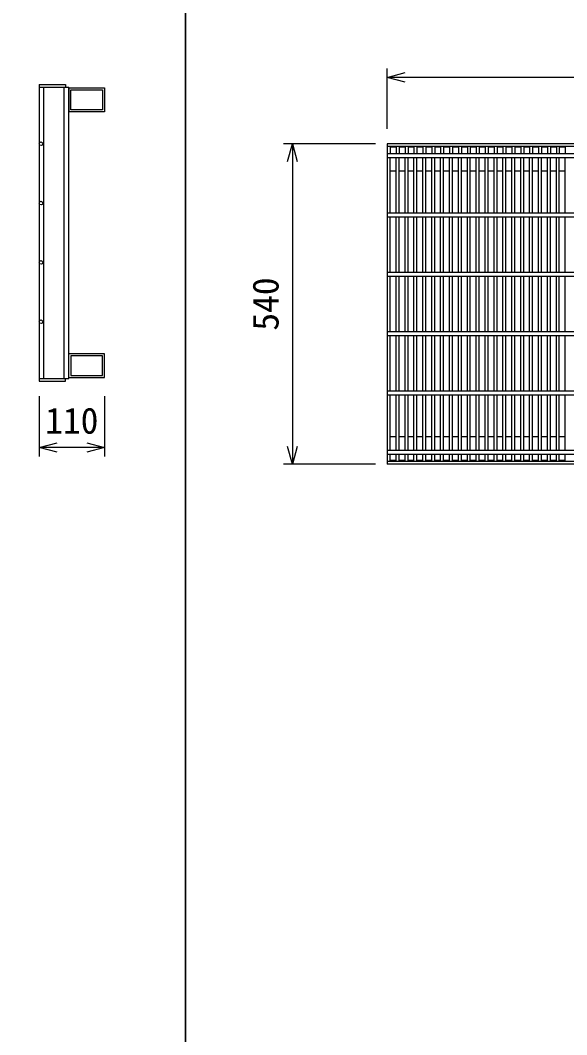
# Model space of a CAD drawing. Units: millimetres, scale not verified. Extents: x -33600 to 33600, y -11880 to 11880.
# Drawn here: x -22229 to -21308, y -8160 to -6451 of the extents above; entities that cross this region are included whole.
import ezdxf
from ezdxf.enums import TextEntityAlignment as Align

# ---------------------------------------------------------------- set-up
doc = ezdxf.new("R2010")
doc.units = ezdxf.units.MM
doc.header["$LTSCALE"] = 40
for name, color, linetype, lineweight in [('0-0_DIM', 7, 'Continuous', 25), ('0-2_HATCH', 6, 'Continuous', 25), ('0-6_TXT', 7, 'Continuous', 25)]:
    doc.layers.add(name, color=color, linetype=linetype, lineweight=lineweight)
doc.styles.add('ＭＳ ゴシック', font='')
doc.styles.get('ＭＳ ゴシック').set_extended_font_data('MS Gothic')

msp = doc.modelspace()

# ---------------------------------------------------------------- linework, layer by layer
at = {"layer": '0-0_DIM'}
for p, q in [((-21610.84, -6633.78), (-21610.84, -6532.19)), ((-20615.84, -6547.19), (-21610.84, -6547.19)), ((-21630.84, -6659), (-21785.84, -6659)), ((-21770.84, -6659), (-21770.84, -7199)), ((-22197.5, -7084.22), (-22197.5, -7185.81)), ((-22087.5, -7084.22), (-22087.5, -7185.81)), ((-22087.5, -7170.81), (-22197.5, -7170.81)), ((-21630.84, -7199), (-21785.84, -7199))]:
    msp.add_line(p, q, dxfattribs=at)
for points in [[(-21580.84, -6555.23), (-21610.84, -6547.19), (-21580.84, -6539.15)], [(-21778.88, -6689), (-21770.84, -6659), (-21762.8, -6689)], [(-22167.5, -7178.85), (-22197.5, -7170.81), (-22167.5, -7162.77)], [(-22117.5, -7162.77), (-22087.5, -7170.81), (-22117.5, -7178.85)], [(-21762.8, -7169), (-21770.84, -7199), (-21778.88, -7169)]]:
    msp.add_lwpolyline(points, dxfattribs=at)
at = {"layer": '0-2_HATCH'}
for p, q in [((-22197.5, -6559), (-22197.5, -7059)), ((-22197.5, -6563.5), (-22147.5, -6563.5)), ((-22189.5, -7054.5), (-22189.5, -6563.5)), ((-22155.5, -7054.5), (-22155.5, -6563.5)), ((-22147.5, -7054.5), (-22147.5, -6563.5)), ((-22147.5, -6565), (-22147.5, -6605)), ((-21610.84, -6659), (-21610.84, -7199)), ((-20615.84, -6659), (-21610.84, -6659)), ((-20615.84, -6663.5), (-21610.84, -6663.5)), ((-21605.84, -6663.5), (-21605.84, -6676)), ((-21595.84, -6665), (-21605.84, -6665)), ((-21595.84, -6663.5), (-21595.84, -6676)), ((-21590.84, -6663.5), (-21590.84, -6676)), ((-21580.84, -6665), (-21590.84, -6665)), ((-21580.84, -6663.5), (-21580.84, -6676)), ((-21575.84, -6663.5), (-21575.84, -6676)), ((-21565.84, -6665), (-21575.84, -6665)), ((-21565.84, -6663.5), (-21565.84, -6676)), ((-21560.84, -6663.5), (-21560.84, -6676)), ((-21550.84, -6665), (-21560.84, -6665)), ((-21550.84, -6663.5), (-21550.84, -6676)), ((-21545.84, -6663.5), (-21545.84, -6676)), ((-21535.84, -6665), (-21545.84, -6665)), ((-21535.84, -6663.5), (-21535.84, -6676)), ((-21530.84, -6663.5), (-21530.84, -6676)), ((-21520.84, -6665), (-21530.84, -6665)), ((-21520.84, -6663.5), (-21520.84, -6676)), ((-21515.84, -6663.5), (-21515.84, -6676)), ((-21505.84, -6665), (-21515.84, -6665)), ((-21505.84, -6663.5), (-21505.84, -6676)), ((-21500.84, -6663.5), (-21500.84, -6676)), ((-21490.84, -6665), (-21500.84, -6665)), ((-21490.84, -6663.5), (-21490.84, -6676)), ((-21485.84, -6663.5), (-21485.84, -6676)), ((-21475.84, -6665), (-21485.84, -6665)), ((-21475.84, -6663.5), (-21475.84, -6676)), ((-21470.84, -6663.5), (-21470.84, -6676)), ((-21460.84, -6665), (-21470.84, -6665)), ((-21460.84, -6663.5), (-21460.84, -6676)), ((-21455.84, -6663.5), (-21455.84, -6676)), ((-21445.84, -6665), (-21455.84, -6665)), ((-21445.84, -6663.5), (-21445.84, -6676)), ((-21440.84, -6663.5), (-21440.84, -6676)), ((-21430.84, -6665), (-21440.84, -6665)), ((-21430.84, -6663.5), (-21430.84, -6676)), ((-21425.84, -6663.5), (-21425.84, -6676)), ((-21415.84, -6665), (-21425.84, -6665)), ((-21415.84, -6663.5), (-21415.84, -6676)), ((-21410.84, -6663.5), (-21410.84, -6676)), ((-21400.84, -6665), (-21410.84, -6665)), ((-21400.84, -6663.5), (-21400.84, -6676)), ((-21395.84, -6663.5), (-21395.84, -6676)), ((-21385.84, -6665), (-21395.84, -6665)), ((-21385.84, -6663.5), (-21385.84, -6676)), ((-21380.84, -6663.5), (-21380.84, -6676)), ((-21370.84, -6665), (-21380.84, -6665)), ((-21370.84, -6663.5), (-21370.84, -6676)), ((-21365.84, -6663.5), (-21365.84, -6676)), ((-21355.84, -6665), (-21365.84, -6665)), ((-21355.84, -6663.5), (-21355.84, -6676)), ((-21350.84, -6663.5), (-21350.84, -6676)), ((-21340.84, -6665), (-21350.84, -6665)), ((-21340.84, -6663.5), (-21340.84, -6676)), ((-21335.84, -6663.5), (-21335.84, -6676)), ((-21325.84, -6665), (-21335.84, -6665)), ((-21325.84, -6663.5), (-21325.84, -6676)), ((-21320.84, -6663.5), (-21320.84, -6676)), ((-21310.84, -6665), (-21320.84, -6665)), ((-21310.84, -6663.5), (-21310.84, -6676)), ((-20615.84, -6676), (-21610.84, -6676)), ((-21610.84, -6682), (-20615.84, -6682)), ((-21605.84, -6776), (-21605.84, -6682)), ((-21595.84, -6776), (-21595.84, -6682)), ((-21590.84, -6776), (-21590.84, -6682)), ((-21580.84, -6776), (-21580.84, -6682)), ((-21575.84, -6776), (-21575.84, -6682)), ((-21565.84, -6776), (-21565.84, -6682)), ((-21560.84, -6776), (-21560.84, -6682)), ((-21550.84, -6776), (-21550.84, -6682)), ((-21545.84, -6776), (-21545.84, -6682)), ((-21535.84, -6776), (-21535.84, -6682)), ((-21530.84, -6776), (-21530.84, -6682)), ((-21520.84, -6776), (-21520.84, -6682)), ((-21515.84, -6776), (-21515.84, -6682)), ((-21505.84, -6776), (-21505.84, -6682)), ((-21500.84, -6776), (-21500.84, -6682)), ((-21490.84, -6776), (-21490.84, -6682)), ((-21485.84, -6776), (-21485.84, -6682)), ((-21475.84, -6776), (-21475.84, -6682)), ((-21470.84, -6776), (-21470.84, -6682)), ((-21460.84, -6776), (-21460.84, -6682)), ((-21455.84, -6776), (-21455.84, -6682)), ((-21445.84, -6776), (-21445.84, -6682)), ((-21440.84, -6776), (-21440.84, -6682)), ((-21430.84, -6776), (-21430.84, -6682)), ((-21425.84, -6776), (-21425.84, -6682)), ((-21415.84, -6776), (-21415.84, -6682)), ((-21410.84, -6776), (-21410.84, -6682)), ((-21400.84, -6776), (-21400.84, -6682)), ((-21395.84, -6776), (-21395.84, -6682)), ((-21385.84, -6776), (-21385.84, -6682)), ((-21380.84, -6776), (-21380.84, -6682)), ((-21370.84, -6776), (-21370.84, -6682)), ((-21365.84, -6776), (-21365.84, -6682)), ((-21355.84, -6776), (-21355.84, -6682)), ((-21350.84, -6776), (-21350.84, -6682)), ((-21340.84, -6776), (-21340.84, -6682)), ((-21335.84, -6776), (-21335.84, -6682)), ((-21325.84, -6776), (-21325.84, -6682)), ((-21320.84, -6776), (-21320.84, -6682)), ((-21310.84, -6776), (-21310.84, -6682)), ((-21595.84, -6705), (-21605.84, -6705)), ((-21580.84, -6705), (-21590.84, -6705)), ((-21565.84, -6705), (-21575.84, -6705)), ((-21550.84, -6705), (-21560.84, -6705)), ((-21535.84, -6705), (-21545.84, -6705)), ((-21520.84, -6705), (-21530.84, -6705)), ((-21505.84, -6705), (-21515.84, -6705)), ((-21490.84, -6705), (-21500.84, -6705)), ((-21475.84, -6705), (-21485.84, -6705)), ((-21460.84, -6705), (-21470.84, -6705)), ((-21445.84, -6705), (-21455.84, -6705)), ((-21430.84, -6705), (-21440.84, -6705)), ((-21415.84, -6705), (-21425.84, -6705)), ((-21400.84, -6705), (-21410.84, -6705)), ((-21385.84, -6705), (-21395.84, -6705)), ((-21370.84, -6705), (-21380.84, -6705)), ((-21355.84, -6705), (-21365.84, -6705)), ((-21340.84, -6705), (-21350.84, -6705)), ((-21325.84, -6705), (-21335.84, -6705)), ((-21310.84, -6705), (-21320.84, -6705)), ((-20615.84, -6776), (-21610.84, -6776)), ((-21610.84, -6782), (-20615.84, -6782)), ((-21605.84, -6876), (-21605.84, -6782)), ((-21595.84, -6876), (-21595.84, -6782)), ((-21590.84, -6876), (-21590.84, -6782)), ((-21580.84, -6876), (-21580.84, -6782)), ((-21575.84, -6876), (-21575.84, -6782)), ((-21565.84, -6876), (-21565.84, -6782)), ((-21560.84, -6876), (-21560.84, -6782)), ((-21550.84, -6876), (-21550.84, -6782)), ((-21545.84, -6876), (-21545.84, -6782)), ((-21535.84, -6876), (-21535.84, -6782)), ((-21530.84, -6876), (-21530.84, -6782)), ((-21520.84, -6876), (-21520.84, -6782)), ((-21515.84, -6876), (-21515.84, -6782)), ((-21505.84, -6876), (-21505.84, -6782)), ((-21500.84, -6876), (-21500.84, -6782)), ((-21490.84, -6876), (-21490.84, -6782)), ((-21485.84, -6876), (-21485.84, -6782)), ((-21475.84, -6876), (-21475.84, -6782)), ((-21470.84, -6876), (-21470.84, -6782)), ((-21460.84, -6876), (-21460.84, -6782)), ((-21455.84, -6876), (-21455.84, -6782)), ((-21445.84, -6876), (-21445.84, -6782)), ((-21440.84, -6876), (-21440.84, -6782)), ((-21430.84, -6876), (-21430.84, -6782)), ((-21425.84, -6876), (-21425.84, -6782)), ((-21415.84, -6876), (-21415.84, -6782)), ((-21410.84, -6876), (-21410.84, -6782)), ((-21400.84, -6876), (-21400.84, -6782)), ((-21395.84, -6876), (-21395.84, -6782)), ((-21385.84, -6876), (-21385.84, -6782)), ((-21380.84, -6876), (-21380.84, -6782)), ((-21370.84, -6876), (-21370.84, -6782)), ((-21365.84, -6876), (-21365.84, -6782)), ((-21355.84, -6876), (-21355.84, -6782)), ((-21350.84, -6876), (-21350.84, -6782)), ((-21340.84, -6876), (-21340.84, -6782)), ((-21335.84, -6876), (-21335.84, -6782)), ((-21325.84, -6876), (-21325.84, -6782)), ((-21320.84, -6876), (-21320.84, -6782)), ((-21310.84, -6876), (-21310.84, -6782)), ((-20615.84, -6876), (-21610.84, -6876)), ((-21610.84, -6882), (-20615.84, -6882)), ((-21605.84, -6976), (-21605.84, -6882)), ((-21595.84, -6976), (-21595.84, -6882)), ((-21590.84, -6976), (-21590.84, -6882)), ((-21580.84, -6976), (-21580.84, -6882)), ((-21575.84, -6976), (-21575.84, -6882)), ((-21565.84, -6976), (-21565.84, -6882)), ((-21560.84, -6976), (-21560.84, -6882)), ((-21550.84, -6976), (-21550.84, -6882)), ((-21545.84, -6976), (-21545.84, -6882)), ((-21535.84, -6976), (-21535.84, -6882)), ((-21530.84, -6976), (-21530.84, -6882)), ((-21520.84, -6976), (-21520.84, -6882)), ((-21515.84, -6976), (-21515.84, -6882)), ((-21505.84, -6976), (-21505.84, -6882)), ((-21500.84, -6976), (-21500.84, -6882)), ((-21490.84, -6976), (-21490.84, -6882)), ((-21485.84, -6976), (-21485.84, -6882)), ((-21475.84, -6976), (-21475.84, -6882)), ((-21470.84, -6976), (-21470.84, -6882)), ((-21460.84, -6976), (-21460.84, -6882)), ((-21455.84, -6976), (-21455.84, -6882)), ((-21445.84, -6976), (-21445.84, -6882)), ((-21440.84, -6976), (-21440.84, -6882)), ((-21430.84, -6976), (-21430.84, -6882)), ((-21425.84, -6976), (-21425.84, -6882)), ((-21415.84, -6976), (-21415.84, -6882)), ((-21410.84, -6976), (-21410.84, -6882)), ((-21400.84, -6976), (-21400.84, -6882)), ((-21395.84, -6976), (-21395.84, -6882)), ((-21385.84, -6976), (-21385.84, -6882)), ((-21380.84, -6976), (-21380.84, -6882)), ((-21370.84, -6976), (-21370.84, -6882)), ((-21365.84, -6976), (-21365.84, -6882)), ((-21355.84, -6976), (-21355.84, -6882)), ((-21350.84, -6976), (-21350.84, -6882)), ((-21340.84, -6976), (-21340.84, -6882)), ((-21335.84, -6976), (-21335.84, -6882)), ((-21325.84, -6976), (-21325.84, -6882)), ((-21320.84, -6976), (-21320.84, -6882)), ((-21310.84, -6976), (-21310.84, -6882)), ((-20615.84, -6976), (-21610.84, -6976)), ((-21610.84, -6982), (-20615.84, -6982)), ((-21605.84, -7076), (-21605.84, -6982)), ((-21595.84, -7076), (-21595.84, -6982)), ((-21590.84, -7076), (-21590.84, -6982)), ((-21580.84, -7076), (-21580.84, -6982)), ((-21575.84, -7076), (-21575.84, -6982)), ((-21565.84, -7076), (-21565.84, -6982)), ((-21560.84, -7076), (-21560.84, -6982)), ((-21550.84, -7076), (-21550.84, -6982)), ((-21545.84, -7076), (-21545.84, -6982)), ((-21535.84, -7076), (-21535.84, -6982)), ((-21530.84, -7076), (-21530.84, -6982)), ((-21520.84, -7076), (-21520.84, -6982)), ((-21515.84, -7076), (-21515.84, -6982)), ((-21505.84, -7076), (-21505.84, -6982)), ((-21500.84, -7076), (-21500.84, -6982)), ((-21490.84, -7076), (-21490.84, -6982)), ((-21485.84, -7076), (-21485.84, -6982)), ((-21475.84, -7076), (-21475.84, -6982)), ((-21470.84, -7076), (-21470.84, -6982)), ((-21460.84, -7076), (-21460.84, -6982)), ((-21455.84, -7076), (-21455.84, -6982)), ((-21445.84, -7076), (-21445.84, -6982)), ((-21440.84, -7076), (-21440.84, -6982)), ((-21430.84, -7076), (-21430.84, -6982)), ((-21425.84, -7076), (-21425.84, -6982)), ((-21415.84, -7076), (-21415.84, -6982)), ((-21410.84, -7076), (-21410.84, -6982)), ((-21400.84, -7076), (-21400.84, -6982)), ((-21395.84, -7076), (-21395.84, -6982)), ((-21385.84, -7076), (-21385.84, -6982)), ((-21380.84, -7076), (-21380.84, -6982)), ((-21370.84, -7076), (-21370.84, -6982)), ((-21365.84, -7076), (-21365.84, -6982)), ((-21355.84, -7076), (-21355.84, -6982)), ((-21350.84, -7076), (-21350.84, -6982)), ((-21340.84, -7076), (-21340.84, -6982)), ((-21335.84, -7076), (-21335.84, -6982)), ((-21325.84, -7076), (-21325.84, -6982)), ((-21320.84, -7076), (-21320.84, -6982)), ((-21310.84, -7076), (-21310.84, -6982)), ((-22147.5, -7053), (-22147.5, -7013)), ((-22197.5, -7054.5), (-22147.5, -7054.5)), ((-20615.84, -7076), (-21610.84, -7076)), ((-21610.84, -7082), (-20615.84, -7082)), ((-21605.84, -7176), (-21605.84, -7082)), ((-21595.84, -7176), (-21595.84, -7082)), ((-21590.84, -7176), (-21590.84, -7082)), ((-21580.84, -7176), (-21580.84, -7082)), ((-21575.84, -7176), (-21575.84, -7082)), ((-21565.84, -7176), (-21565.84, -7082)), ((-21560.84, -7176), (-21560.84, -7082)), ((-21550.84, -7176), (-21550.84, -7082)), ((-21545.84, -7176), (-21545.84, -7082)), ((-21535.84, -7176), (-21535.84, -7082)), ((-21530.84, -7176), (-21530.84, -7082)), ((-21520.84, -7176), (-21520.84, -7082)), ((-21515.84, -7176), (-21515.84, -7082)), ((-21505.84, -7176), (-21505.84, -7082)), ((-21500.84, -7176), (-21500.84, -7082)), ((-21490.84, -7176), (-21490.84, -7082)), ((-21485.84, -7176), (-21485.84, -7082)), ((-21475.84, -7176), (-21475.84, -7082)), ((-21470.84, -7176), (-21470.84, -7082)), ((-21460.84, -7176), (-21460.84, -7082)), ((-21455.84, -7176), (-21455.84, -7082)), ((-21445.84, -7176), (-21445.84, -7082)), ((-21440.84, -7176), (-21440.84, -7082)), ((-21430.84, -7176), (-21430.84, -7082)), ((-21425.84, -7176), (-21425.84, -7082)), ((-21415.84, -7176), (-21415.84, -7082)), ((-21410.84, -7176), (-21410.84, -7082)), ((-21400.84, -7176), (-21400.84, -7082)), ((-21395.84, -7176), (-21395.84, -7082)), ((-21385.84, -7176), (-21385.84, -7082)), ((-21380.84, -7176), (-21380.84, -7082)), ((-21370.84, -7176), (-21370.84, -7082)), ((-21365.84, -7176), (-21365.84, -7082)), ((-21355.84, -7176), (-21355.84, -7082)), ((-21350.84, -7176), (-21350.84, -7082)), ((-21340.84, -7176), (-21340.84, -7082)), ((-21335.84, -7176), (-21335.84, -7082)), ((-21325.84, -7176), (-21325.84, -7082)), ((-21320.84, -7176), (-21320.84, -7082)), ((-21310.84, -7176), (-21310.84, -7082)), ((-21595.84, -7153), (-21605.84, -7153)), ((-21580.84, -7153), (-21590.84, -7153)), ((-21565.84, -7153), (-21575.84, -7153)), ((-21550.84, -7153), (-21560.84, -7153)), ((-21535.84, -7153), (-21545.84, -7153)), ((-21520.84, -7153), (-21530.84, -7153)), ((-21505.84, -7153), (-21515.84, -7153)), ((-21490.84, -7153), (-21500.84, -7153)), ((-21475.84, -7153), (-21485.84, -7153)), ((-21460.84, -7153), (-21470.84, -7153)), ((-21445.84, -7153), (-21455.84, -7153)), ((-21430.84, -7153), (-21440.84, -7153)), ((-21415.84, -7153), (-21425.84, -7153)), ((-21400.84, -7153), (-21410.84, -7153)), ((-21385.84, -7153), (-21395.84, -7153)), ((-21370.84, -7153), (-21380.84, -7153)), ((-21355.84, -7153), (-21365.84, -7153)), ((-21340.84, -7153), (-21350.84, -7153)), ((-21325.84, -7153), (-21335.84, -7153)), ((-21310.84, -7153), (-21320.84, -7153)), ((-20615.84, -7176), (-21610.84, -7176)), ((-21610.84, -7182), (-20615.84, -7182)), ((-20615.84, -7194.5), (-21610.84, -7194.5)), ((-21605.84, -7194.5), (-21605.84, -7182)), ((-21595.84, -7193), (-21605.84, -7193)), ((-21595.84, -7194.5), (-21595.84, -7182)), ((-21590.84, -7194.5), (-21590.84, -7182)), ((-21580.84, -7193), (-21590.84, -7193)), ((-21580.84, -7194.5), (-21580.84, -7182)), ((-21575.84, -7194.5), (-21575.84, -7182)), ((-21565.84, -7193), (-21575.84, -7193)), ((-21565.84, -7194.5), (-21565.84, -7182)), ((-21560.84, -7194.5), (-21560.84, -7182)), ((-21550.84, -7193), (-21560.84, -7193)), ((-21550.84, -7194.5), (-21550.84, -7182)), ((-21545.84, -7194.5), (-21545.84, -7182)), ((-21535.84, -7193), (-21545.84, -7193)), ((-21535.84, -7194.5), (-21535.84, -7182)), ((-21530.84, -7194.5), (-21530.84, -7182)), ((-21520.84, -7193), (-21530.84, -7193)), ((-21520.84, -7194.5), (-21520.84, -7182)), ((-21515.84, -7194.5), (-21515.84, -7182)), ((-21505.84, -7193), (-21515.84, -7193)), ((-21505.84, -7194.5), (-21505.84, -7182)), ((-21500.84, -7194.5), (-21500.84, -7182)), ((-21490.84, -7193), (-21500.84, -7193)), ((-21490.84, -7194.5), (-21490.84, -7182)), ((-21485.84, -7194.5), (-21485.84, -7182)), ((-21475.84, -7193), (-21485.84, -7193)), ((-21475.84, -7194.5), (-21475.84, -7182)), ((-21470.84, -7194.5), (-21470.84, -7182)), ((-21460.84, -7193), (-21470.84, -7193)), ((-21460.84, -7194.5), (-21460.84, -7182)), ((-21455.84, -7194.5), (-21455.84, -7182)), ((-21445.84, -7193), (-21455.84, -7193)), ((-21445.84, -7194.5), (-21445.84, -7182)), ((-21440.84, -7194.5), (-21440.84, -7182)), ((-21430.84, -7193), (-21440.84, -7193)), ((-21430.84, -7194.5), (-21430.84, -7182)), ((-21425.84, -7194.5), (-21425.84, -7182)), ((-21415.84, -7193), (-21425.84, -7193)), ((-21415.84, -7194.5), (-21415.84, -7182)), ((-21410.84, -7194.5), (-21410.84, -7182)), ((-21400.84, -7193), (-21410.84, -7193)), ((-21400.84, -7194.5), (-21400.84, -7182)), ((-21395.84, -7194.5), (-21395.84, -7182)), ((-21385.84, -7193), (-21395.84, -7193)), ((-21385.84, -7194.5), (-21385.84, -7182)), ((-21380.84, -7194.5), (-21380.84, -7182)), ((-21370.84, -7193), (-21380.84, -7193)), ((-21370.84, -7194.5), (-21370.84, -7182)), ((-21365.84, -7194.5), (-21365.84, -7182)), ((-21355.84, -7193), (-21365.84, -7193)), ((-21355.84, -7194.5), (-21355.84, -7182)), ((-21350.84, -7194.5), (-21350.84, -7182)), ((-21340.84, -7193), (-21350.84, -7193)), ((-21340.84, -7194.5), (-21340.84, -7182)), ((-21335.84, -7194.5), (-21335.84, -7182)), ((-21325.84, -7193), (-21335.84, -7193)), ((-21325.84, -7194.5), (-21325.84, -7182)), ((-21320.84, -7194.5), (-21320.84, -7182)), ((-21310.84, -7193), (-21320.84, -7193)), ((-21310.84, -7194.5), (-21310.84, -7182)), ((-20615.84, -7199), (-21610.84, -7199))]:
    msp.add_line(p, q, dxfattribs=at)
for points in [[(-22197.5, -6559), (-22153.5, -6559), (-22153.5, -6563.5)], [(-22147.5, -6565), (-22087.5, -6565), (-22087.5, -6605), (-22147.5, -6605)], [(-22147.5, -7053), (-22087.5, -7053), (-22087.5, -7013), (-22147.5, -7013)], [(-22197.5, -7059), (-22153.5, -7059), (-22153.5, -7054.5)]]:
    msp.add_lwpolyline(points, dxfattribs=at)
for points in [[(-22144.3, -6568.2), (-22090.7, -6568.2), (-22090.7, -6601.8), (-22144.3, -6601.8)], [(-22144.3, -7049.8), (-22090.7, -7049.8), (-22090.7, -7016.2), (-22144.3, -7016.2)]]:
    msp.add_lwpolyline(points, close=True, dxfattribs=at)
for centre in [(-22194.5, -6659), (-22194.5, -6759), (-22194.5, -6859), (-22194.5, -6959)]:
    msp.add_circle(centre, 3, dxfattribs=at)
at = {"layer": '0-6_TXT'}
for points in [[(-23751.01, -8234.13), (-21951.01, -8234.13), (-21951.01, -4634.13), (-23751.01, -4634.13)], [(-21951.01, -8234.13), (-20151.01, -8234.13), (-20151.01, -4634.13), (-21951.01, -4634.13)]]:
    msp.add_lwpolyline(points, close=True, dxfattribs=at)

# ---------------------------------------------------------------- texts
at = {"layer": '0-0_DIM', "style": 'ＭＳ ゴシック'}
msp.add_text('540', height=43.99, rotation=90, dxfattribs=at).set_placement((-21780.84, -6974), align=Align.BOTTOM_LEFT)
msp.add_text('110', height=43.99, dxfattribs=at).set_placement((-22187.5, -7160.81), align=Align.BOTTOM_LEFT)

doc.saveas('drawing.dxf')
